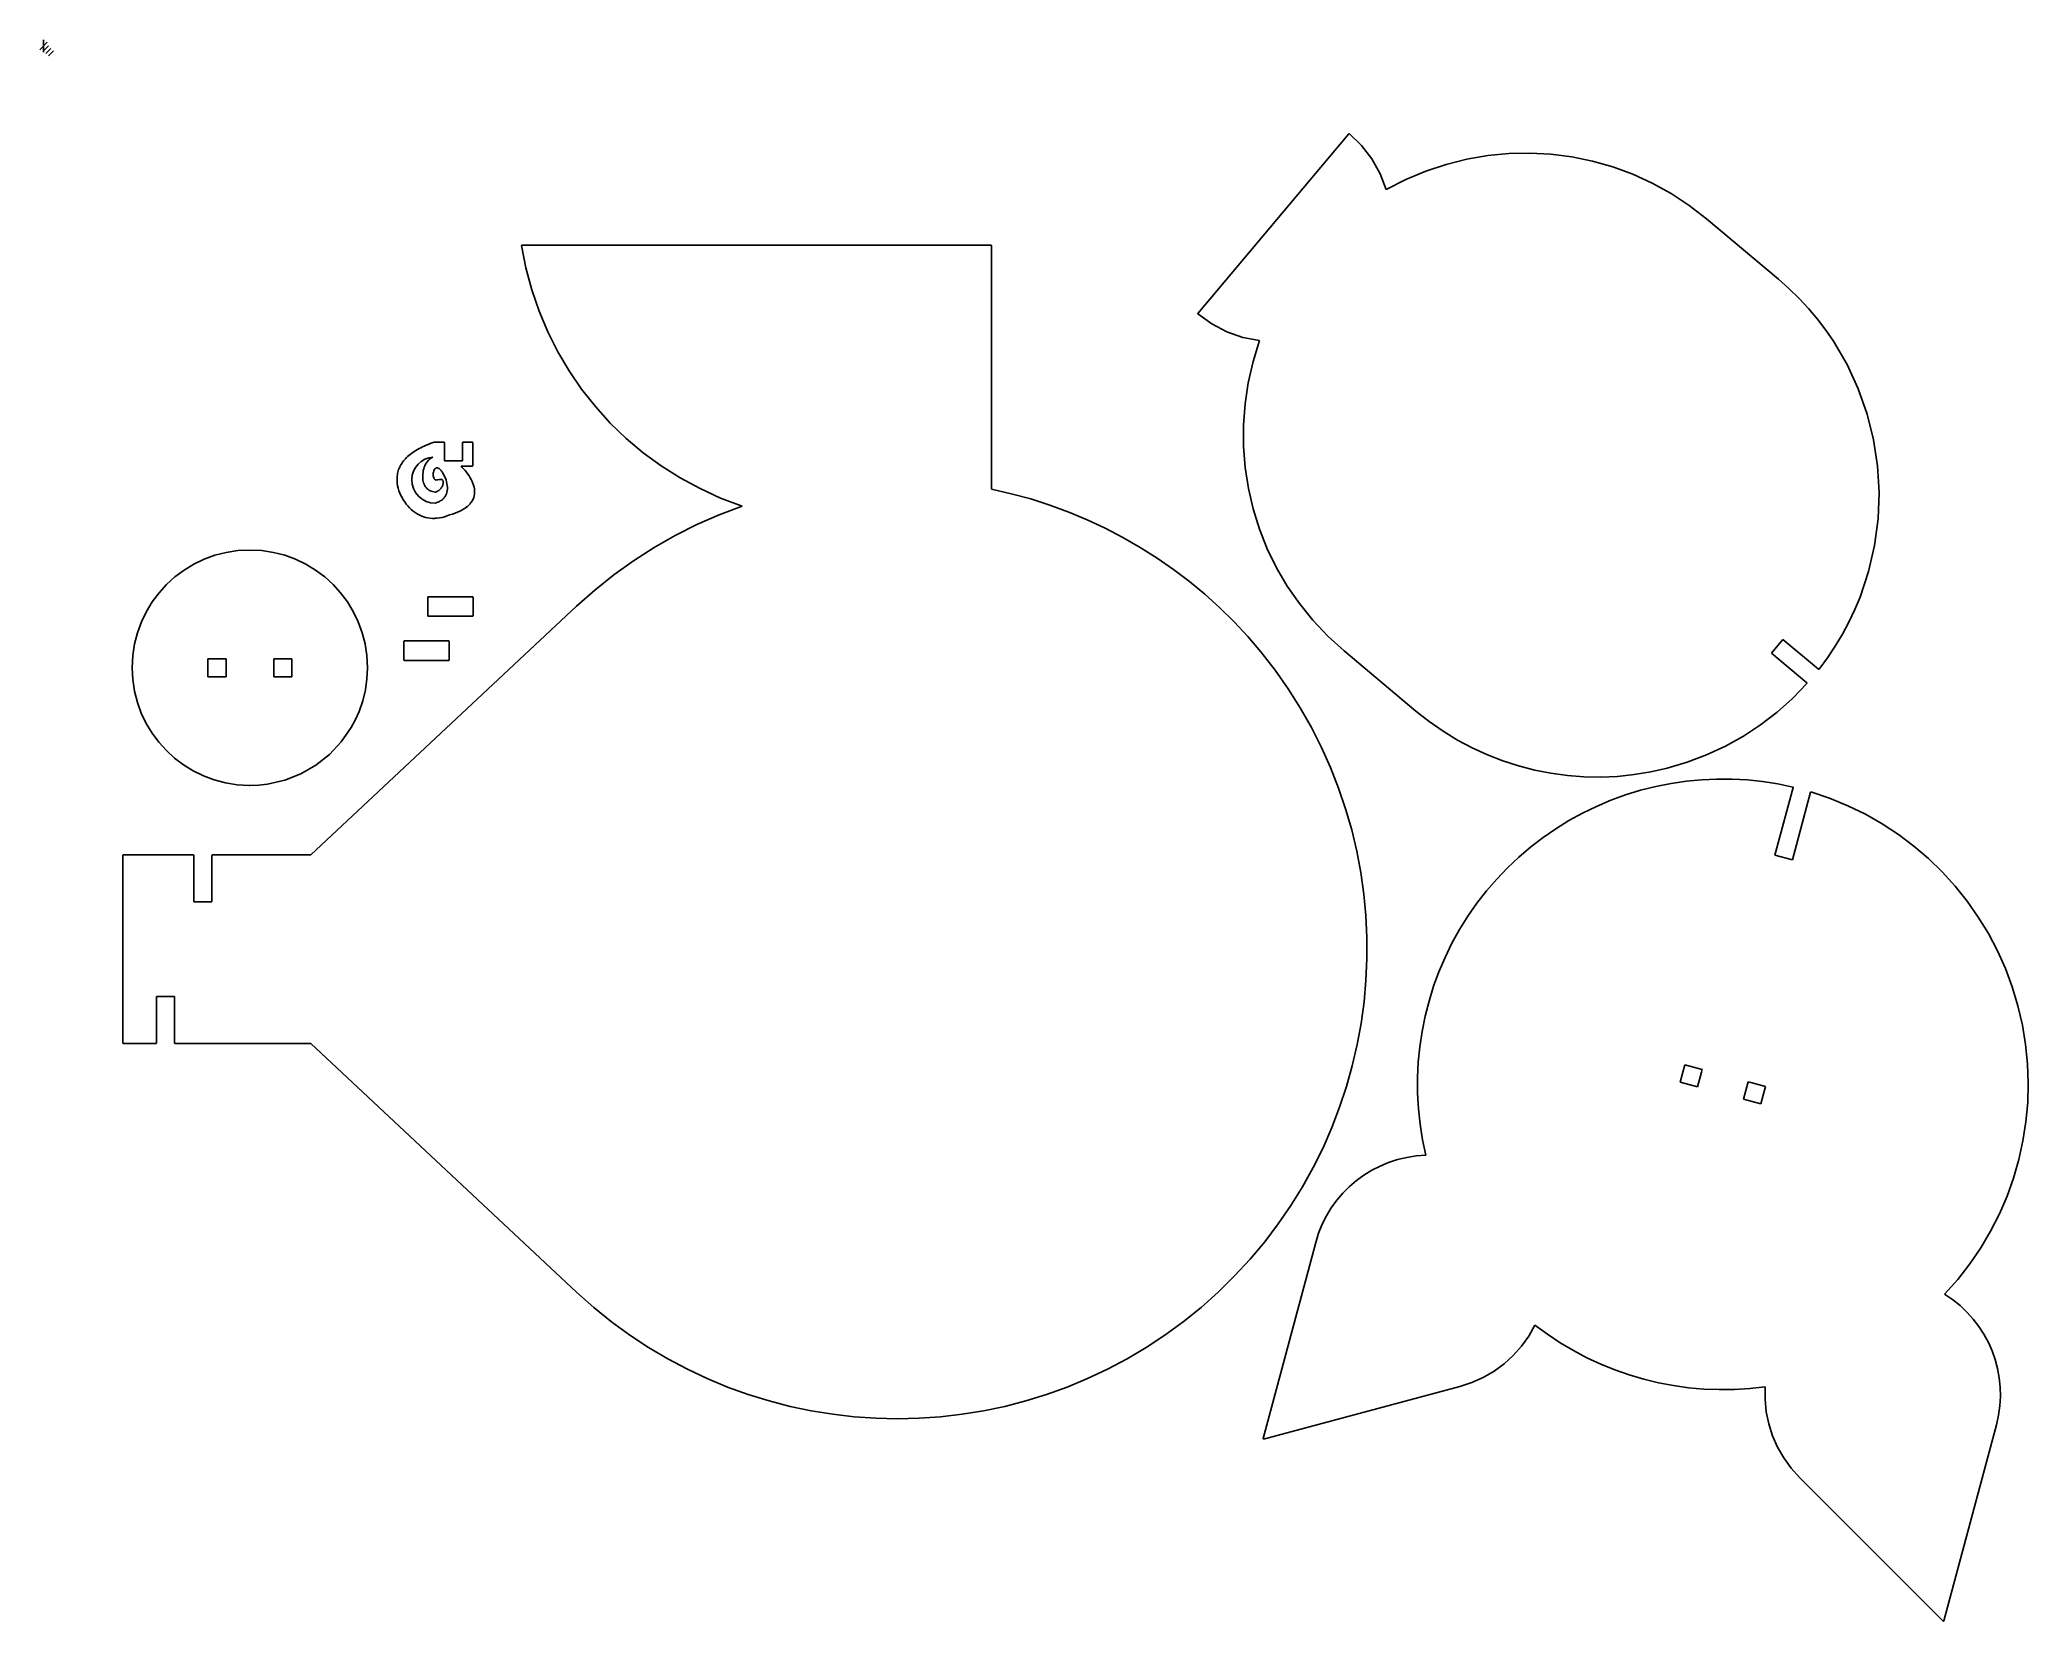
# Model space of a CAD drawing. Extents: x -1 to 451, y 175 to 535.
import ezdxf

# ---------------------------------------------------------------- set-up
doc = ezdxf.new("R2010")
doc.units = 0

msp = doc.modelspace()

# ---------------------------------------------------------------- linework, layer by layer
at = {"layer": '1'}
for p, q in [((262.43, 472.529), (296.712, 513.386)), ((296.832, 513.397), (296.711802, 513.386484)), ((299.612109, 510.697509), (296.83202, 513.3966)), ((301.962081, 507.641798), (299.612109, 510.697509)), ((303.848517, 504.280088), (301.962081, 507.641798)), ((318.842339, 506.419816), (314.207757, 504.869096)), ((323.54885, 507.604869), (318.842339, 506.419816)), ((328.306385, 508.426168), (323.54885, 507.604869)), ((333.09404, 508.885627), (328.306385, 508.426168)), ((337.890907, 508.985159), (333.09404, 508.885627)), ((342.676084, 508.726678), (337.890907, 508.985159)), ((347.428664, 508.112099), (342.676084, 508.726678)), ((352.127743, 507.143333), (347.428664, 508.112099)), ((356.752415, 505.822295), (352.127743, 507.143333)), ((305.238, 500.663), (303.848517, 504.280088)), ((309.666009, 502.950795), (305.238, 500.663)), ((314.207757, 504.869096), (309.666009, 502.950795)), ((361.281775, 504.150899), (356.752415, 505.822295)), ((365.694919, 502.131058), (361.281775, 504.150899)), ((369.970941, 499.764685), (365.694919, 502.131058)), ((374.088937, 497.053695), (369.970941, 499.764685)), ((378.028, 494), (374.088937, 497.053695)), ((378.027, 494), (394.3682, 480.2869)), ((108.689, 487.968), (109.677557, 482.859882)), ((108.709123, 488.0361), (108.689712, 487.967352)), ((108.774, 488.066), (108.709123, 488.0361)), ((108.774, 488.066), (215.441, 488.066)), ((215.526, 487.981), (215.440667, 488.066333)), ((215.526, 487.981), (215.526, 432.563)), ((109.677557, 482.859882), (111.005611, 477.875767)), ((396.785437, 478.155369), (394.369, 480.287)), ((111.005611, 477.875767), (112.661666, 473.029246)), ((399.070152, 475.929481), (396.785437, 478.155369)), ((401.222593, 473.614647), (399.070152, 475.929481)), ((112.661666, 473.029246), (114.634224, 468.333909)), ((262.429, 472.53), (262.409364, 472.467709)), ((262.409364, 472.467709), (262.439527, 472.409779)), ((262.441, 472.409), (265.581744, 470.139975)), ((265.581744, 470.139975), (268.998974, 468.356422)), ((403.242205, 471.216177), (401.222593, 473.614647)), ((405.128435, 468.73938), (403.242205, 471.216177)), ((114.634224, 468.333909), (116.911787, 463.803347)), ((268.998974, 468.356422), (272.637043, 467.082459)), ((272.637043, 467.082459), (276.4403, 466.3422)), ((276.439, 466.343), (274.954927, 461.585042)), ((406.880727, 466.189567), (405.128435, 468.73938)), ((409.981287, 460.892131), (406.880727, 466.189567)), ((116.911787, 463.803347), (119.482857, 459.451148)), ((274.954927, 461.585042), (273.854476, 456.779237)), ((119.482857, 459.451148), (122.335938, 455.290903)), ((273.854476, 456.779237), (273.132133, 451.94584)), ((412.539454, 455.366348), (409.981287, 460.892131)), ((122.335938, 455.290903), (125.459531, 451.336202)), ((414.550797, 449.654698), (412.539454, 455.366348)), ((125.459531, 451.336202), (128.842138, 447.600636)), ((128.842138, 447.600636), (132.472263, 444.097794)), ((273.132133, 451.94584), (272.782383, 447.105106)), ((416.010883, 443.799661), (414.550797, 449.654698)), ((87.8932, 442.922), (88.361406, 443.093873)), ((88.3615, 443.094), (88.363476, 443.095129)), ((88.3634, 443.095), (88.845717, 443.262358)), ((88.8734, 443.266), (88.845404, 443.261287)), ((88.8734, 443.266), (91.1038, 443.266)), ((91.1892, 443.181), (91.103867, 443.266333)), ((91.189, 443.181), (91.189, 439)), ((95.310159, 443.241008), (95.285165, 443.180667)), ((95.2852, 439), (95.2852, 443.181)), ((95.3705, 443.266), (95.310159, 443.241008)), ((95.3704, 443.266), (97.5037, 443.266)), ((97.5891, 443.181), (97.503767, 443.266333)), ((97.5893, 443.181), (97.5893, 437.848)), ((132.472263, 444.097794), (136.338406, 440.841267)), ((272.782383, 447.105106), (272.799712, 442.277289)), ((416.915283, 437.843715), (416.010883, 443.799661)), ((81.4442, 438.44), (81.627644, 438.707546)), ((81.6276, 438.707), (81.629576, 438.710387)), ((81.6296, 438.711), (81.828002, 438.973466)), ((81.828, 438.973), (81.830258, 438.976104)), ((81.8303, 438.976), (82.042531, 439.234233)), ((82.0425, 439.235), (82.045604, 439.236976)), ((82.0456, 439.237), (82.273918, 439.491)), ((82.2739, 439.491), (82.276158, 439.494104)), ((82.2762, 439.494), (82.517218, 439.742638)), ((82.5172, 439.742), (82.519176, 439.743976)), ((82.5192, 439.744), (82.776304, 439.988404)), ((82.7763, 439.989), (82.778558, 439.990976)), ((82.7785, 439.991), (83.049433, 440.231171)), ((83.0495, 440.231), (83.051476, 440.232976)), ((83.0514, 440.233), (83.336444, 440.467809)), ((83.3365, 440.468), (83.338476, 440.468847)), ((83.3385, 440.468), (83.63822, 440.698575)), ((83.6382, 440.699), (83.640458, 440.700976)), ((83.6404, 440.701), (83.955078, 440.926213)), ((83.9551, 440.926), (83.958204, 440.927129)), ((83.9582, 440.927), (84.286706, 441.147698)), ((84.2867, 441.148), (84.287829, 441.149129)), ((84.2879, 441.149), (84.630235, 441.364335)), ((84.6302, 441.364), (84.632458, 441.365129)), ((84.6325, 441.366), (84.988664, 441.577102)), ((84.9886, 441.577), (84.990858, 441.578129)), ((84.9909, 441.578), (85.362022, 441.784022)), ((85.849643, 438.868321), (85.143978, 438.240214)), ((85.362, 441.784), (85.363976, 441.784847)), ((85.364, 441.785), (85.749233, 441.98566)), ((85.7492, 441.985), (85.751176, 441.986129)), ((85.7512, 441.986), (86.150262, 442.182144)), ((86.662056, 439.362706), (85.849643, 438.868321)), ((86.1502, 442.183), (86.151329, 442.184129)), ((86.1514, 442.184), (86.564009, 442.374782)), ((86.564, 442.375), (86.5662, 442.375)), ((86.5662, 442.375), (86.99292, 442.561831)), ((87.564486, 439.705541), (86.662056, 439.362706)), ((86.8671, 438.249), (87.053649, 438.564806)), ((86.993, 442.561), (86.994976, 442.562129)), ((86.9949, 442.563), (87.436577, 442.744187)), ((87.0536, 438.565), (87.057833, 438.570362)), ((87.0579, 438.57), (87.268155, 438.864358)), ((87.2681, 438.864), (87.273462, 438.870491)), ((87.2735, 438.871), (87.508026, 439.141933)), ((87.4366, 442.744), (87.437729, 442.745129)), ((87.4377, 442.745), (87.892077, 442.921953)), ((87.508, 439.142), (87.513362, 439.148209)), ((87.5134, 439.148), (87.769375, 439.392404)), ((88.5402, 439.879), (87.564486, 439.705541)), ((87.7693, 439.392), (87.775791, 439.398491)), ((87.7758, 439.399), (88.0552, 439.612078)), ((87.8921, 442.922), (87.8932, 442.922)), ((88.0552, 439.612), (88.063667, 439.617362)), ((88.0637, 439.617), (88.364549, 439.79734)), ((88.3646, 439.798), (88.373067, 439.802233)), ((88.373, 439.802), (88.54064, 439.878764)), ((91.189, 439), (95.2852, 439)), ((136.338406, 440.841267), (140.429072, 437.844644)), ((272.799712, 442.277289), (273.178605, 437.482644)), ((80.3613, 434.978), (80.373153, 435.247804)), ((80.3613, 434.974), (80.3613, 434.978)), ((80.3701, 434.43), (80.361351, 434.973842)), ((80.42, 433.878), (80.370047, 434.4241)), ((80.3701, 434.424), (80.3701, 434.43)), ((80.3732, 435.253), (80.395495, 435.521675)), ((80.3732, 435.248), (80.3732, 435.253)), ((80.3955, 435.521), (80.396629, 435.524104)), ((80.3966, 435.524), (80.436111, 435.827106)), ((80.4361, 435.832), (80.488311, 436.130591)), ((80.4361, 435.828), (80.4361, 435.832)), ((80.4883, 436.13), (80.489429, 436.134233)), ((80.4894, 436.135), (80.556569, 436.432744)), ((80.5566, 436.432), (80.557729, 436.435104)), ((80.5577, 436.435), (80.638698, 436.728229)), ((80.6387, 436.729), (80.639829, 436.733516)), ((80.6399, 436.733), (80.735855, 437.023124)), ((80.7358, 437.023), (80.736929, 437.027233)), ((80.7369, 437.028), (80.847813, 437.314738)), ((80.8479, 437.314), (80.849876, 437.317387)), ((80.8498, 437.318), (80.974824, 437.600504)), ((80.9749, 437.6), (80.975747, 437.604233)), ((80.9757, 437.604), (81.114553, 437.883682)), ((81.1146, 437.884), (81.116576, 437.887104)), ((81.1165, 437.887), (81.271158, 438.162166)), ((81.2712, 438.162), (81.273458, 438.165104)), ((81.2734, 438.165), (81.441887, 438.435933)), ((81.4419, 438.436), (81.444158, 438.439387)), ((83.7234, 434.746), (83.809095, 433.697627)), ((83.834787, 435.731816), (83.72343, 434.74708)), ((84.119818, 436.654135), (83.834787, 435.731816)), ((84.561793, 437.49621), (84.119818, 436.654135)), ((85.143978, 438.240214), (84.561793, 437.49621)), ((86.1993, 435.343), (86.201276, 435.701422)), ((86.1993, 435.339), (86.1993, 435.343)), ((86.2185, 434.99), (86.199309, 435.338826)), ((86.2013, 435.707), (86.224724, 436.070502)), ((86.2013, 435.702), (86.2013, 435.707)), ((86.2197, 434.984), (86.218571, 434.990491)), ((86.2612, 434.647), (86.219713, 434.983973)), ((86.2247, 436.071), (86.225829, 436.076362)), ((86.2259, 436.076), (86.273031, 436.444017)), ((86.3241, 434.318), (86.261165, 434.641144)), ((86.2612, 434.641), (86.2612, 434.647)), ((86.273, 436.449), (86.343273, 436.818146)), ((86.273, 436.444), (86.273, 436.449)), ((86.3263, 434.312), (86.324042, 434.318491)), ((86.4104, 434.006), (86.326298, 434.312211)), ((86.3433, 436.818), (86.344429, 436.823362)), ((86.3444, 436.824), (86.437251, 437.187784)), ((86.4127, 433.999), (86.410442, 434.005209)), ((86.5171, 433.71), (86.412678, 433.999278)), ((86.4373, 437.188), (86.439276, 437.193362)), ((86.4392, 437.193), (86.555475, 437.55114)), ((86.5555, 437.551), (86.557758, 437.556362)), ((86.5578, 437.556), (86.6975, 437.902851)), ((86.6975, 437.903), (86.699476, 437.908362)), ((86.6994, 437.909), (86.863653, 438.242869)), ((86.8637, 438.243), (86.867087, 438.249209)), ((88.596, 435.905), (88.604749, 435.628705)), ((88.6152, 436.188), (88.596009, 435.905496)), ((88.6047, 435.629), (88.639695, 435.373871)), ((88.66, 436.467), (88.615127, 436.188447)), ((88.6397, 435.374), (88.702635, 435.146811)), ((88.7314, 436.729), (88.659998, 436.466816)), ((88.7027, 435.147), (88.741082, 435.051044)), ((88.8285, 436.962), (88.731416, 436.72832)), ((88.741, 435.051), (88.784744, 434.963511)), ((88.7848, 434.963), (88.835036, 434.886236)), ((88.8841, 437.064), (88.828502, 436.962682)), ((88.835, 434.887), (88.887211, 434.822936)), ((88.9448, 437.154), (88.884122, 437.063407)), ((88.8872, 434.823), (88.944773, 434.76966)), ((89.0111, 437.233), (88.944778, 437.153978)), ((88.9448, 434.769), (89.00576, 434.726384)), ((89.0058, 434.727), (89.069582, 434.695109)), ((89.0794, 437.298), (89.011102, 437.232807)), ((89.0695, 434.695), (89.135822, 434.671576)), ((89.152, 437.352), (89.079469, 437.29866)), ((89.1359, 434.671), (89.289429, 434.647576)), ((89.2276, 437.391), (89.151964, 437.351489)), ((89.3055, 437.418), (89.227607, 437.391471)), ((89.2894, 434.648), (89.454782, 434.656467)), ((89.3865, 437.432), (89.305502, 437.418171)), ((89.4728, 437.433), (89.38644, 437.431871)), ((89.4548, 434.656), (89.634011, 434.685916)), ((89.5626, 437.42), (89.472853, 437.4327)), ((89.6563, 437.394), (89.562602, 437.419682)), ((89.634, 434.686), (90.003146, 434.768127)), ((89.7545, 437.355), (89.656287, 437.394511)), ((89.8558, 437.299), (89.754482, 437.354598)), ((89.9602, 437.23), (89.855778, 437.299144)), ((90.0669, 437.148), (89.96022, 437.230127)), ((90.0031, 434.768), (90.007333, 434.768847)), ((90.0074, 434.769), (90.182378, 434.79694)), ((90.1747, 437.051), (90.066891, 437.148084)), ((90.2825, 436.94), (90.174691, 437.050913)), ((90.1944, 434.798), (90.182744, 434.796871)), ((90.1939, 434.798), (90.355049, 434.801387)), ((90.3912, 436.818), (90.282545, 436.939638)), ((90.3706, 434.8), (90.355473, 434.801129)), ((90.3712, 434.8), (90.444578, 434.788147)), ((90.499, 436.684), (90.391191, 436.818338)), ((90.455, 434.786), (90.444163, 434.78854)), ((90.4553, 434.786), (90.523598, 434.76568)), ((90.6046, 436.54), (90.499049, 436.684215)), ((90.5356, 434.761), (90.523295, 434.765713)), ((90.5354, 434.761), (90.598335, 434.731085)), ((90.6131, 434.722), (90.598481, 434.730834)), ((90.8125, 436.22), (90.604502, 436.539758)), ((90.613, 434.722), (90.668598, 434.680513)), ((90.679, 434.672), (90.668614, 434.6812)), ((90.6793, 434.671), (90.729253, 434.618789)), ((90.7391, 434.607), (90.729138, 434.619559)), ((90.7389, 434.607), (90.780669, 434.542936)), ((90.7866, 434.532), (90.78073, 434.542611)), ((90.7871, 434.532), (90.820967, 434.458622)), ((91.0098, 435.865), (90.812527, 436.220317)), ((90.825, 434.447), (90.820682, 434.458374)), ((90.8255, 434.447), (90.8509, 434.361769)), ((90.8509, 434.362), (90.853158, 434.352404)), ((90.8532, 434.352), (90.870133, 434.25802)), ((90.8789, 434.019), (90.867047, 433.899338)), ((90.8701, 434.258), (90.871229, 434.250662)), ((90.8713, 434.251), (90.879767, 434.146296)), ((90.8797, 434.138), (90.878853, 434.025958)), ((90.8789, 434.026), (90.8789, 434.019)), ((90.8797, 434.146), (90.8797, 434.138)), ((91.1924, 435.484), (91.009802, 435.864717)), ((91.3567, 435.083), (91.192447, 435.484037)), ((91.4995, 434.668), (91.356696, 435.083149)), ((91.618, 434.247), (91.499467, 434.668357)), ((91.7086, 433.823), (91.618007, 434.246333)), ((97.5037, 437.762), (94.913, 437.762)), ((94.913, 437.762), (95.130593, 437.557107)), ((95.1305, 437.558), (95.132476, 437.556024)), ((95.1325, 437.556), (95.49318, 437.187983)), ((95.4932, 437.188), (95.496304, 437.184613)), ((95.4963, 437.184), (95.839764, 436.801025)), ((95.8398, 436.801), (95.842058, 436.799024)), ((95.842, 436.799), (96.16712, 436.4053)), ((96.1671, 436.406), (96.169358, 436.402896)), ((96.1694, 436.402), (96.474482, 435.998705)), ((96.4745, 435.999), (96.476758, 435.995896)), ((96.4767, 435.996), (96.758075, 435.585367)), ((96.7581, 435.585), (96.760358, 435.581613)), ((96.7604, 435.582), (97.017504, 435.165158)), ((97.0175, 435.165), (97.019476, 435.161613)), ((97.0195, 435.162), (97.250075, 434.7429)), ((97.25, 434.743), (97.251976, 434.738767)), ((97.252, 434.738), (97.454635, 434.317771)), ((97.4546, 434.318), (97.456858, 434.312638)), ((97.4569, 434.313), (97.628491, 433.892771)), ((97.5038, 437.762), (97.589133, 437.847333)), ((140.429072, 437.844644), (144.732762, 435.121516)), ((144.732762, 435.121516), (149.237978, 432.685472)), ((273.178605, 437.482644), (273.913548, 432.741424)), ((417.259564, 431.829341), (416.915283, 437.843715)), ((80.4211, 433.871), (80.419971, 433.877491)), ((80.5098, 433.324), (80.421182, 433.871228)), ((80.5109, 433.319), (80.509771, 433.324362)), ((80.6387, 432.773), (80.510853, 433.3191)), ((80.6399, 432.767), (80.638771, 432.772362)), ((80.803, 432.226), (80.639876, 432.766737)), ((80.8052, 432.221), (80.802942, 432.226362)), ((81.0036, 431.687), (80.805198, 432.221246)), ((81.0056, 431.682), (81.003624, 431.686516)), ((81.2362, 431.159), (81.005625, 431.682522)), ((81.2382, 431.155), (81.236224, 431.159233)), ((81.4995, 430.642), (81.238162, 431.154233)), ((81.5018, 430.638), (81.499542, 430.642233)), ((81.7919, 430.141), (81.501776, 430.637993)), ((81.7939, 430.137), (81.791924, 430.141233)), ((82.1097, 429.658), (81.793894, 430.136931)), ((82.1128, 429.654), (82.109696, 429.658233)), ((82.4543, 429.195), (82.112811, 429.653611)), ((83.809095, 433.697627), (84.098363, 432.696932)), ((84.098363, 432.696932), (84.579535, 431.773061)), ((84.579535, 431.773061), (85.240946, 430.955158)), ((85.240946, 430.955158), (86.05215, 430.285548)), ((86.05215, 430.285548), (86.971131, 429.7951)), ((86.5202, 433.703), (86.517096, 433.710338)), ((86.6461, 433.433), (86.520229, 433.702804)), ((86.6495, 433.426), (86.646113, 433.432491)), ((86.7946, 433.178), (86.6495, 433.426)), ((86.7988, 433.17), (86.794567, 433.177338)), ((86.965, 432.942), (86.798771, 433.170318)), ((86.9704, 432.936), (86.965038, 432.942491)), ((87.1561, 432.729), (86.970398, 432.935869)), ((86.971131, 429.7951), (87.968863, 429.495774)), ((87.1634, 432.721), (87.156062, 432.728338)), ((87.3694, 432.538), (87.163378, 432.721444)), ((87.3759, 432.533), (87.369409, 432.538362)), ((87.6009, 432.371), (87.3759, 432.533)), ((87.6093, 432.366), (87.600833, 432.371362)), ((87.8537, 432.229), (87.609296, 432.366442)), ((87.8611, 432.225), (87.853762, 432.228387)), ((88.1258, 432.11), (87.861076, 432.225147)), ((87.968863, 429.495774), (89.01632, 429.39953)), ((88.1331, 432.107), (88.125762, 432.110104)), ((88.4179, 432.015), (88.133138, 432.106722)), ((88.4255, 432.013), (88.4179, 432.015)), ((88.7283, 431.945), (88.425476, 432.013298)), ((88.736, 431.944), (88.72838, 431.945129)), ((89.0591, 431.899), (88.735956, 431.943591)), ((89.0472, 429.409), (89.230644, 429.463469)), ((89.059, 431.899), (89.101675, 431.903995)), ((89.299, 431.98), (89.101727, 431.903236)), ((89.2307, 429.464), (89.445189, 429.536531)), ((89.3044, 431.983), (89.299038, 431.979896)), ((89.4889, 432.069), (89.304327, 431.98264)), ((89.4452, 429.536), (89.650093, 429.615022)), ((89.4943, 432.072), (89.488938, 432.069742)), ((89.667, 432.168), (89.49428, 432.072045)), ((89.6501, 429.615), (89.846244, 429.700231)), ((89.6712, 432.171), (89.666967, 432.167896)), ((89.8313, 432.274), (89.67128, 432.170425)), ((89.8366, 432.277), (89.831238, 432.273896)), ((89.9848, 432.39), (89.836633, 432.277958)), ((89.8462, 429.701), (90.030773, 429.790747)), ((89.9902, 432.394), (89.984838, 432.389767)), ((90.1256, 432.512), (89.990133, 432.393467)), ((90.0308, 429.79), (90.207753, 429.887084)), ((90.1299, 432.517), (90.125667, 432.512767)), ((90.2537, 432.642), (90.129805, 432.516129)), ((90.2077, 429.887), (90.374211, 429.989164)), ((90.258, 432.647), (90.253767, 432.642767)), ((90.37, 432.777), (90.257958, 432.646896)), ((90.3731, 432.781), (90.369996, 432.776767)), ((90.4725, 432.914), (90.373158, 432.780509)), ((90.3743, 429.99), (90.532062, 430.098938)), ((90.4767, 432.92), (90.472467, 432.914638)), ((90.5642, 433.057), (90.476711, 432.919558)), ((90.532, 430.098), (90.67932, 430.212018)), ((90.5662, 433.061), (90.564224, 433.056767)), ((90.6421, 433.199), (90.566182, 433.061276)), ((90.6441, 433.205), (90.642124, 433.199638)), ((90.7093, 433.343), (90.644107, 433.204429)), ((90.6793, 430.212), (90.817871, 430.332509)), ((90.7124, 433.349), (90.709296, 433.343638)), ((90.7657, 433.485), (90.71236, 433.348405)), ((90.7668, 433.49), (90.765671, 433.484638)), ((90.8094, 433.626), (90.766784, 433.490533)), ((90.8114, 433.631), (90.809424, 433.625638)), ((90.8436, 433.761), (90.811427, 433.630896)), ((90.8179, 430.333), (90.946029, 430.458871)), ((90.8447, 433.768), (90.843571, 433.761791)), ((90.8659, 433.893), (90.844733, 433.767129)), ((90.867, 433.899), (90.865871, 433.893638)), ((90.946, 430.459), (91.066509, 430.590233)), ((91.0665, 430.59), (91.176284, 430.727724)), ((91.1763, 430.728), (91.277618, 430.870804)), ((91.2777, 430.871), (91.370551, 431.020295)), ((91.3705, 431.02), (91.453756, 431.174658)), ((91.4538, 431.175), (91.52746, 431.33502)), ((91.5274, 431.335), (91.592311, 431.498407)), ((91.5923, 431.498), (91.696722, 431.845698)), ((91.6968, 431.846), (91.766227, 432.21176)), ((91.7704, 433.404), (91.708593, 433.8231)), ((91.7662, 432.211), (91.801478, 432.595104)), ((91.8026, 432.993), (91.770427, 433.403633)), ((91.8015, 432.596), (91.802629, 432.993933)), ((97.2531, 429.598), (96.999382, 429.274856)), ((97.2574, 429.605), (97.253167, 429.598509)), ((97.4738, 429.94), (97.257336, 429.605002)), ((97.4783, 429.946), (97.473784, 429.939791)), ((97.6573, 430.293), (97.478371, 429.946149)), ((97.6285, 433.893), (97.630758, 433.888767)), ((97.6307, 433.888), (97.772658, 433.470876)), ((97.6607, 430.301), (97.657313, 430.292533)), ((97.8015, 430.658), (97.660671, 430.300707)), ((97.7727, 433.471), (97.773547, 433.464509)), ((97.7736, 433.465), (97.882538, 433.050134)), ((97.8046, 430.666), (97.801496, 430.65838)), ((97.9082, 431.034), (97.804625, 430.665983)), ((97.8825, 433.05), (97.884758, 433.044638)), ((97.8847, 433.045), (97.960335, 432.636343)), ((97.9101, 431.042), (97.908124, 431.033533)), ((97.9773, 431.42), (97.910131, 431.042387)), ((97.9604, 432.636), (97.961529, 432.628662)), ((97.9615, 432.629), (98.001858, 432.226834)), ((97.9784, 431.429), (97.977271, 431.420533)), ((98.0084, 431.816), (97.978484, 431.428791)), ((98.0019, 432.226), (98.0019, 432.219)), ((98.0019, 432.219), (98.008391, 431.823043)), ((98.0084, 431.823), (98.0084, 431.816)), ((149.237978, 432.685472), (153.933223, 430.550104)), ((153.933223, 430.550104), (158.807, 428.729)), ((220.006683, 431.543465), (215.526, 432.562)), ((224.424997, 430.337349), (220.006683, 431.543465)), ((228.775605, 428.946878), (224.424997, 430.337349)), ((273.913548, 432.741424), (274.999027, 428.073885)), ((417.039296, 425.799018), (417.259564, 431.829341)), ((82.4562, 429.192), (82.454224, 429.195387)), ((82.8189, 428.755), (82.456245, 429.191315)), ((82.8234, 428.751), (82.818884, 428.755233)), ((83.2072, 428.342), (82.823378, 428.751504)), ((83.2106, 428.339), (83.207213, 428.342104)), ((83.6125, 427.956), (83.210616, 428.338975)), ((83.6159, 427.952), (83.612513, 427.955387)), ((84.035, 427.599), (83.6159, 427.95206)), ((84.0392, 427.596), (84.034967, 427.599104)), ((84.4744, 427.274), (84.039214, 427.596015)), ((84.4798, 427.271), (84.4744, 427.274)), ((84.9288, 426.982), (84.479785, 427.270995)), ((84.933, 426.978), (84.928767, 426.981104)), ((85.395, 426.723), (84.933003, 426.978129)), ((85.4004, 426.72), (85.395038, 426.723104)), ((85.8739, 426.501), (85.4004, 426.72)), ((85.8804, 426.498), (85.873909, 426.500258)), ((86.3656, 426.314), (85.88046, 426.498573)), ((86.3709, 426.312), (86.365538, 426.313976)), ((86.8648, 426.163), (86.370912, 426.311449)), ((86.8713, 426.162), (86.864809, 426.163129)), ((87.3759, 426.051), (86.871287, 426.16276)), ((87.3813, 426.049), (87.3759, 426.051)), ((87.8932, 425.975), (87.381249, 426.049789)), ((87.8995, 425.973), (87.893291, 425.974129)), ((88.4213, 425.936), (87.899472, 425.973253)), ((88.4275, 425.936), (88.4213, 425.936)), ((88.9555, 425.935), (88.427463, 425.936129)), ((88.9609, 425.935), (88.9555, 425.935)), ((89.0461, 425.94), (88.960869, 425.934638)), ((89.0165, 429.401), (89.047262, 429.409467)), ((89.4974, 425.97), (89.046127, 425.940085)), ((89.5039, 425.972), (89.497409, 425.970871)), ((90.0477, 426.044), (89.503858, 425.971469)), ((90.052, 426.045), (90.047767, 426.043871)), ((90.6034, 426.154), (90.051938, 426.045345)), ((90.6088, 426.155), (90.603438, 426.153871)), ((91.1667, 426.301), (90.608747, 426.154809)), ((91.1721, 426.302), (91.166738, 426.300871)), ((91.7363, 426.485), (91.172138, 426.302685)), ((91.7396, 426.486), (91.736213, 426.484871)), ((92.3103, 426.702), (91.739647, 426.485536)), ((92.9439, 426.899), (92.310312, 426.701727)), ((92.9459, 426.899), (92.9439, 426.899)), ((93.5453, 427.109), (92.94586, 426.899873)), ((93.5498, 427.111), (93.545284, 427.109024)), ((94.1097, 427.334), (93.549772, 427.111045)), ((94.1129, 427.335), (94.109796, 427.333871)), ((94.6355, 427.57), (94.112825, 427.334345)), ((94.6386, 427.573), (94.635496, 427.570742)), ((95.1229, 427.82), (94.638607, 427.572491)), ((95.1272, 427.822), (95.122967, 427.820024)), ((95.5731, 428.083), (95.127189, 427.821662)), ((95.5784, 428.087), (95.573038, 428.083613)), ((95.986, 428.361), (95.578471, 428.086962)), ((95.9902, 428.364), (95.985967, 428.360896)), ((96.3605, 428.65), (95.990225, 428.364109)), ((96.3655, 428.654), (96.36042, 428.649767)), ((96.6963, 428.953), (96.365536, 428.654127)), ((96.7005, 428.957), (96.696267, 428.952767)), ((96.9941, 429.268), (96.700589, 428.956709)), ((96.9994, 429.275), (96.994038, 429.268509)), ((153.617705, 426.757859), (148.548043, 424.524423)), ((158.807, 428.729), (153.617705, 426.757859)), ((233.05317, 427.375276), (228.775605, 428.946878)), ((237.252356, 425.625769), (233.05317, 427.375276)), ((241.367824, 423.701583), (237.252356, 425.625769)), ((274.999027, 428.073885), (276.429527, 423.50028)), ((416.250047, 419.795225), (417.039296, 425.799018)), ((143.60758, 422.034485), (138.80588, 419.293837)), ((148.548043, 424.524423), (143.60758, 422.034485)), ((245.39424, 421.605944), (241.367824, 423.701583)), ((249.326265, 419.342077), (245.39424, 421.605944)), ((276.429527, 423.50028), (278.199533, 419.040865)), ((36.494515, 416.630695), (34.156008, 415.504178)), ((38.952374, 417.530283), (36.494515, 416.630695)), ((41.516139, 418.189494), (38.952374, 417.530283)), ((44.172364, 418.594882), (41.516139, 418.189494)), ((46.9076, 418.733), (44.172364, 418.594882)), ((49.642837, 418.594882), (46.9076, 418.733)), ((52.299061, 418.189494), (49.642837, 418.594882)), ((54.862827, 417.530283), (52.299061, 418.189494)), ((57.320686, 416.630695), (54.862827, 417.530283)), ((59.659192, 415.504178), (57.320686, 416.630695)), ((134.152507, 416.308272), (129.657026, 413.083583)), ((138.80588, 419.293837), (134.152507, 416.308272)), ((253.158563, 416.913207), (249.326265, 419.342077)), ((256.885797, 414.322561), (253.158563, 416.913207)), ((278.199533, 419.040865), (280.303531, 414.715894)), ((414.887387, 413.860442), (416.250047, 419.795225)), ((29.890844, 412.624144), (27.99108, 410.89752)), ((31.950303, 414.164178), (29.890844, 412.624144)), ((34.156008, 415.504178), (31.950303, 414.164178)), ((61.864898, 414.164178), (59.659192, 415.504178)), ((63.924356, 412.624143), (61.864898, 414.164178)), ((65.824121, 410.89752), (63.924356, 412.624143)), ((129.657026, 413.083583), (125.329003, 409.625561)), ((260.502631, 411.573363), (256.885797, 414.322561)), ((264.003727, 408.66884), (260.502631, 411.573363)), ((280.303531, 414.715894), (282.736008, 410.545621)), ((412.946883, 408.037149), (414.887387, 413.860442)), ((24.724422, 406.938297), (23.384422, 404.732592)), ((26.264456, 408.997756), (24.724422, 406.938297)), ((27.99108, 410.89752), (26.264456, 408.997756)), ((67.550744, 408.997756), (65.824121, 410.89752)), ((69.090779, 406.938297), (67.550744, 408.997756)), ((70.430778, 404.732591), (69.090779, 406.938297)), ((87.380559, 408.071008), (87.355564, 408.010667)), ((87.3556, 403.744), (87.3556, 408.011)), ((87.4409, 408.096), (87.380559, 408.071008)), ((87.4408, 408.096), (97.5743, 408.096)), ((97.6595, 408.011), (97.574167, 408.096333)), ((97.6595, 408.011), (97.6595, 403.744)), ((125.329003, 409.625561), (121.178, 405.94)), ((267.383749, 405.612216), (264.003727, 408.66884)), ((282.736008, 410.545621), (285.491447, 406.5503)), ((411.758555, 405.180585), (412.946883, 408.037149)), ((22.257905, 402.394086), (21.358317, 399.936226)), ((23.384422, 404.732592), (22.257905, 402.394086)), ((71.557295, 402.394085), (70.430778, 404.732591)), ((72.456883, 399.936226), (71.557295, 402.394085)), ((87.3556, 403.744), (87.380594, 403.683658)), ((87.380594, 403.683658), (87.440936, 403.658665)), ((89.0408, 403.659), (87.4408, 403.659)), ((97.5743, 403.659), (89.0408, 403.659)), ((90.3401, 377.09), (121.179, 405.939)), ((97.5742, 403.659), (97.63454, 403.683995)), ((97.63454, 403.683995), (97.659533, 403.744336)), ((270.637359, 402.406718), (267.383749, 405.612216)), ((273.759222, 399.055571), (270.637359, 402.406718)), ((285.491447, 406.5503), (288.564335, 402.750187)), ((288.564335, 402.750187), (291.949158, 399.165536)), ((408.942978, 399.604175), (410.424105, 402.367824)), ((410.424105, 402.367824), (411.758555, 405.180585)), ((21.358317, 399.936226), (20.699106, 397.372461)), ((73.116094, 397.372461), (72.456883, 399.936226)), ((81.96296, 398.034005), (81.937967, 397.973665)), ((81.9381, 393.707), (81.9381, 397.974)), ((82.0233, 398.059), (81.96296, 398.034005)), ((82.0233, 398.059), (92.1565, 398.059)), ((92.216908, 398.034341), (92.156567, 398.059335)), ((92.2419, 397.974), (92.216908, 398.034341)), ((92.242, 397.974), (92.242, 393.707)), ((276.744, 395.562), (273.759222, 399.055571)), ((291.949158, 399.165536), (295.6404, 395.8166)), ((395.414, 398.427), (392.78143, 395.2901)), ((403.492, 391.649), (395.41396, 398.42656)), ((407.314621, 396.894948), (408.942978, 399.604175)), ((20.293718, 394.716237), (20.1556, 391.981)), ((20.699106, 397.372461), (20.293718, 394.716237)), ((41.4889, 394.029), (37.393, 394.029)), ((37.393, 394.029), (37.393, 389.933)), ((41.4889, 389.933), (41.4889, 394.029)), ((52.964, 394.029), (52.3262, 394.029)), ((52.3262, 394.029), (52.3262, 389.933)), ((56.4221, 394.029), (52.964, 394.029)), ((56.4221, 389.933), (56.4221, 394.029)), ((73.521482, 394.716237), (73.116094, 397.372461)), ((73.6596, 391.981), (73.521482, 394.716237)), ((81.938, 393.707), (82.023333, 393.621667)), ((92.1565, 393.622), (82.0233, 393.622)), ((92.1566, 393.622), (92.241933, 393.707333)), ((279.962904, 391.425905), (276.744, 395.562)), ((311.983, 382.104), (295.6418, 395.8172)), ((392.781, 395.29), (400.85904, 388.51131)), ((403.614, 391.661), (405.538479, 394.245453)), ((405.538479, 394.245453), (407.314621, 396.894948)), ((20.1556, 391.981), (20.292513, 389.257754)), ((20.292513, 389.257754), (20.694476, 386.612487)), ((37.393, 389.933), (40.8511, 389.933)), ((40.8511, 389.933), (41.4889, 389.933)), ((52.3262, 389.933), (56.4221, 389.933)), ((73.177076, 386.923471), (73.538403, 389.438099)), ((73.538403, 389.438099), (73.65957, 391.98139)), ((282.94903, 387.180145), (279.962904, 391.425905)), ((403.492, 391.649), (403.555701, 391.6295)), ((403.493, 391.649), (403.493, 391.649)), ((403.555701, 391.6295), (403.614005, 391.661728)), ((20.694476, 386.612487), (21.348246, 384.058527)), ((71.747, 382.048), (72.578854, 384.454455)), ((72.578854, 384.454455), (73.177076, 386.923471)), ((285.702932, 382.833029), (282.94903, 387.180145)), ((394.065461, 381.849898), (397.580317, 384.987358)), ((397.580317, 384.987358), (400.868, 388.3889)), ((400.889576, 388.452045), (400.859251, 388.51138)), ((400.868, 388.389), (400.889576, 388.452045)), ((21.348246, 384.058527), (22.240583, 381.6092)), ((22.240583, 381.6092), (23.358246, 379.27783)), ((69.962116, 378.408558), (70.918816, 380.184783)), ((70.918816, 380.184783), (71.747, 382.0476)), ((288.225164, 378.392864), (285.702932, 382.833029)), ((311.983, 382.104), (315.01454, 379.711824)), ((315.01454, 379.711824), (318.163735, 377.520067)), ((390.33974, 378.986415), (394.065461, 381.849898)), ((23.358246, 379.27783), (24.687993, 377.077746)), ((24.687993, 377.077746), (26.216582, 375.022272)), ((60.7401, 349.4), (90.3401, 377.09)), ((67.690553, 375.134419), (69.962116, 378.408558)), ((290.51628, 373.867961), (288.225164, 378.392864)), ((318.163735, 377.520067), (321.420786, 375.530953)), ((321.420786, 375.530953), (324.775895, 373.746709)), ((382.320945, 374.120962), (386.419465, 376.406804)), ((386.419465, 376.406804), (390.33974, 378.986415)), ((26.216582, 375.022272), (27.930773, 373.124735)), ((27.930773, 373.124735), (29.817324, 371.398461)), ((29.817324, 371.398461), (31.862994, 369.856776)), ((61.906438, 369.82917), (64.987073, 372.262263)), ((64.987073, 372.262263), (67.690553, 375.134419)), ((292.576833, 369.266629), (290.51628, 373.867961)), ((324.775895, 373.746709), (328.219262, 372.169561)), ((328.219262, 372.169561), (331.741089, 370.801733)), ((331.741089, 370.801733), (335.331576, 369.645453)), ((373.654403, 370.470164), (378.060488, 372.138783)), ((378.060488, 372.138783), (382.320945, 374.120962)), ((31.862994, 369.856776), (34.054542, 368.513006)), ((34.054542, 368.513006), (36.378726, 367.380477)), ((36.378726, 367.380477), (38.822305, 366.472517)), ((38.822305, 366.472517), (41.372038, 365.802449)), ((50.94923, 365.535053), (54.832754, 366.428485)), ((54.832754, 366.428485), (58.503411, 367.872217)), ((58.503411, 367.872217), (61.906438, 369.82917)), ((294.407379, 364.597175), (292.576833, 369.266629)), ((335.331576, 369.645453), (338.980926, 368.702946)), ((338.980926, 368.702946), (342.679339, 367.976437)), ((342.679339, 367.976437), (346.417017, 367.468153)), ((346.417017, 367.468153), (350.18416, 367.180319)), ((350.18416, 367.180319), (353.970969, 367.11516)), ((353.970969, 367.11516), (357.767647, 367.274903)), ((357.767647, 367.274903), (361.564394, 367.661774)), ((361.564394, 367.661774), (365.351411, 368.277997)), ((365.351411, 368.277997), (369.1189, 369.1258)), ((369.119, 369.125), (373.654403, 370.470164)), ((373.457333, 366.174928), (370.0064, 365.671302)), ((376.922636, 366.504143), (373.457333, 366.174928)), ((380.395751, 366.659147), (376.922636, 366.504143)), ((383.87012, 366.64014), (380.395751, 366.659147)), ((387.339187, 366.447321), (383.87012, 366.64014)), ((390.796394, 366.080892), (387.339187, 366.447321)), ((41.372038, 365.802449), (44.014683, 365.383602)), ((44.014683, 365.383602), (46.737, 365.2293)), ((46.7371, 365.229), (46.907379, 365.229)), ((46.9076, 365.229), (48.944755, 365.306287)), ((48.944755, 365.306287), (50.94923, 365.535053)), ((296.008471, 359.86791), (294.407379, 364.597175)), ((356.295671, 361.836178), (353.039854, 360.45588)), ((359.626009, 363.05164), (356.295671, 361.836178)), ((363.025054, 364.098465), (359.626009, 363.05164)), ((366.48699, 364.972852), (363.025054, 364.098465)), ((370.006, 365.671), (366.48699, 364.972852)), ((394.235184, 365.541051), (390.796394, 366.080892)), ((397.711, 364.723), (393.60015, 349.3831)), ((397.649, 364.828), (394.235184, 365.541051)), ((397.557, 348.322), (401.66813, 363.663)), ((397.702813, 364.788883), (397.649121, 364.828153)), ((397.712, 364.723), (397.702813, 364.788883)), ((401.708859, 363.715848), (401.667953, 363.663383)), ((401.775, 363.723), (401.708859, 363.715848)), ((406.034295, 362.287176), (401.774, 363.722)), ((410.162293, 360.593548), (406.034295, 362.287176)), ((297.380663, 355.087141), (296.008471, 359.86791)), ((346.775052, 357.215976), (343.777698, 355.363972)), ((349.864376, 358.914546), (346.775052, 357.215976)), ((353.039854, 360.45588), (349.864376, 358.914546)), ((414.14866, 358.650758), (410.162293, 360.593548)), ((417.984064, 356.468446), (414.14866, 358.650758)), ((298.52451, 350.263179), (297.380663, 355.087141)), ((340.87813, 353.362334), (338.082163, 351.214863)), ((343.777698, 355.363972), (340.87813, 353.362334)), ((421.659171, 354.056253), (417.984064, 356.468446)), ((425.164649, 351.42382), (421.659171, 354.056253)), ((18.047258, 349.375006), (18.022265, 349.314665)), ((18.0224, 306.648), (18.0224, 349.314)), ((18.1076, 349.4), (18.047258, 349.375006)), ((18.1076, 349.4), (34.1077, 349.4)), ((34.167908, 349.374341), (34.107567, 349.399336)), ((34.1929, 349.314), (34.167908, 349.374341)), ((34.1929, 349.314), (34.1929, 338.733)), ((38.31396, 349.375005), (38.288967, 349.314665)), ((38.2891, 338.733), (38.2891, 349.314)), ((38.3743, 349.4), (38.31396, 349.375005)), ((38.3743, 349.4), (60.7401, 349.4)), ((299.440564, 345.404331), (298.52451, 350.263179)), ((335.395614, 348.925359), (332.824299, 346.497624)), ((338.082163, 351.214863), (335.395614, 348.925359)), ((393.601, 349.383), (397.55719, 348.32269)), ((428.491165, 348.580787), (425.164649, 351.42382)), ((431.629385, 345.536796), (428.491165, 348.580787)), ((300.129381, 340.518907), (299.440564, 345.404331)), ((330.374033, 343.935457), (328.050632, 341.24266)), ((332.824299, 346.497624), (330.374033, 343.935457)), ((434.569978, 342.301486), (431.629385, 345.536796)), ((300.591515, 335.615215), (300.129381, 340.518907)), ((328.050632, 341.24266), (325.859911, 338.423033)), ((437.30361, 338.884499), (434.569978, 342.301486)), ((34.1929, 338.733), (38.2891, 338.733)), ((300.827519, 330.701565), (300.591515, 335.615215)), ((323.807688, 335.480377), (321.910053, 332.435739)), ((325.859911, 338.423033), (323.807688, 335.480377)), ((439.820948, 335.295475), (437.30361, 338.884499)), ((442.112658, 331.544056), (439.820948, 335.295475)), ((300.837948, 325.786265), (300.827519, 330.701565)), ((321.910053, 332.435739), (320.180021, 329.312193)), ((444.16941, 327.639881), (442.112658, 331.544056)), ((300.623356, 320.877625), (300.837948, 325.786265)), ((318.618798, 326.116581), (317.227591, 322.855746)), ((320.180021, 329.312193), (318.618798, 326.116581)), ((445.981868, 323.592592), (444.16941, 327.639881)), ((317.227591, 322.855746), (316.007604, 319.53653)), ((447.540701, 319.411829), (445.981868, 323.592592)), ((29.7555, 317.229), (25.6596, 317.229)), ((25.6596, 317.229), (25.6596, 306.648)), ((29.7555, 306.648), (29.7555, 317.229)), ((300.184296, 315.983953), (300.623356, 320.877625)), ((316.007604, 319.53653), (314.960042, 316.165776)), ((448.836576, 315.107233), (447.540701, 319.411829)), ((299.521323, 311.113558), (300.184296, 315.983953)), ((314.08611, 312.750325), (313.387015, 309.297019)), ((314.960042, 316.165776), (314.08611, 312.750325)), ((449.851896, 310.727968), (448.836576, 315.107233)), ((298.634991, 306.274749), (299.521323, 311.113558)), ((313.387015, 309.297019), (312.863962, 305.812702)), ((450.57749, 306.32544), (449.851896, 310.727968)), ((18.0223, 306.648), (18.047295, 306.58766)), ((18.047295, 306.58766), (18.107636, 306.562667)), ((25.5744, 306.563), (18.1076, 306.563)), ((25.5743, 306.563), (25.659633, 306.648333)), ((29.7556, 306.648), (29.840933, 306.562667)), ((60.7401, 306.563), (29.841, 306.563)), ((121.179, 250.024), (60.7401, 306.563)), ((297.525854, 301.475836), (298.634991, 306.274749)), ((312.863962, 305.812702), (312.518155, 302.304216)), ((451.016666, 301.912654), (450.57749, 306.32544)), ((296.194466, 296.725126), (297.525854, 301.475836)), ((312.518155, 302.304216), (312.350801, 298.778402)), ((312.350801, 298.778402), (312.363104, 295.242102)), ((373.094, 301.694), (372.03256, 297.73894)), ((377.049, 300.634), (373.09394, 301.69431)), ((375.989, 296.678), (376.88195, 300.00822)), ((376.882, 300.008), (377.049358, 300.633968)), ((451.172728, 297.502615), (451.016666, 301.912654)), ((294.641381, 292.030929), (296.194466, 296.725126)), ((312.363104, 295.242102), (312.55627, 291.70216)), ((372.033, 297.739), (375.98919, 296.67756)), ((387.518, 297.83), (386.45685, 293.87381)), ((386.457, 293.874), (390.41319, 292.81369)), ((388.145, 297.662), (387.518749, 297.829358)), ((391.474, 296.769), (388.14491, 297.66195)), ((390.413, 292.813), (391.47331, 296.76919)), ((451.048983, 293.108326), (451.172728, 297.502615)), ((292.867153, 287.401553), (294.641381, 292.030929)), ((312.55627, 291.70216), (312.931505, 288.165418)), ((450.648737, 288.742792), (451.048983, 293.108326)), ((290.872337, 282.845308), (292.867153, 287.401553)), ((312.931505, 288.165418), (313.490013, 284.638717)), ((449.975295, 284.419018), (450.648737, 288.742792)), ((288.657485, 278.370503), (290.872337, 282.845308)), ((309.896776, 280.641324), (307.805592, 280.143028)), ((312.042254, 280.9721), (309.896776, 280.641324)), ((314.234, 281.129), (312.042254, 280.9721)), ((313.490013, 284.638717), (314.233, 281.1289)), ((449.031964, 280.150009), (449.975295, 284.419018)), ((286.223154, 273.985447), (288.657485, 278.370503)), ((300.144362, 276.601801), (298.445068, 275.361271)), ((301.938089, 277.706599), (300.144362, 276.601801)), ((303.818222, 278.669308), (301.938089, 277.706599)), ((305.776732, 279.48357), (303.818222, 278.669308)), ((307.805592, 280.143028), (305.776732, 279.48357)), ((446.348856, 271.828302), (447.822049, 275.948769)), ((447.822049, 275.948769), (449.031964, 280.150009)), ((283.569895, 269.698447), (286.223154, 273.985447)), ((295.361888, 272.498447), (293.994058, 270.888867)), ((296.848234, 273.991367), (295.361888, 272.498447)), ((298.445068, 275.361271), (296.848234, 273.991367)), ((444.615692, 267.801613), (446.348856, 271.828302)), ((280.698264, 265.517814), (283.569895, 269.698447)), ((291.646053, 267.345162), (290.681934, 265.423751)), ((292.75277, 269.168986), (291.646053, 267.345162)), ((293.994058, 270.888867), (292.75277, 269.168986)), ((442.625861, 263.881707), (444.615692, 267.801613)), ((277.608815, 261.451856), (280.698264, 265.517814)), ((289.868441, 263.411111), (289.2136, 261.3136)), ((290.681934, 265.423751), (289.868441, 263.411111)), ((440.382671, 260.081588), (442.625861, 263.881707)), ((274.302101, 257.508883), (277.608815, 261.451856)), ((277.258, 216.7), (289.2132, 261.3134)), ((437.889427, 256.414261), (440.382671, 260.081588)), ((267.039096, 250.025123), (270.778677, 253.697202)), ((270.778677, 253.697202), (274.302101, 257.508883)), ((435.149434, 252.89273), (437.889427, 256.414261)), ((121.179, 250.023), (125.091808, 246.536088)), ((263.12639, 246.538097), (267.039096, 250.025123)), ((433.985441, 248.298223), (432.1658, 249.53)), ((432.166, 249.53), (435.149434, 252.89273)), ((125.091808, 246.536088), (129.129523, 243.274143)), ((259.08877, 243.276035), (263.12639, 246.538097)), ((435.678074, 246.939), (433.985441, 248.298223)), ((437.239923, 245.46185), (435.678074, 246.939)), ((438.667218, 243.876294), (437.239923, 245.46185)), ((129.129523, 243.274143), (133.283818, 240.237166)), ((133.283818, 240.237166), (137.546366, 237.425156)), ((250.672097, 237.426802), (254.934563, 240.238936)), ((254.934563, 240.238936), (259.08877, 243.276035)), ((335.9765, 237.719144), (337.628045, 240.034705)), ((337.628045, 240.034705), (339.0352, 242.5345)), ((339.035, 242.535), (341.862052, 240.440943)), ((341.862052, 240.440943), (344.778012, 238.501269)), ((439.956183, 242.191849), (438.667218, 243.876294)), ((441.103047, 240.418037), (439.956183, 242.191849)), ((442.104036, 238.564377), (441.103047, 240.418037)), ((137.546366, 237.425156), (141.908838, 234.838113)), ((246.3097, 234.839633), (250.672097, 237.426802)), ((332.014662, 233.701747), (334.09917, 235.603073)), ((334.09917, 235.603073), (335.9765, 237.719144)), ((344.778012, 238.501269), (347.776544, 236.717676)), ((347.776544, 236.717676), (350.851311, 235.091862)), ((350.851311, 235.091862), (353.995975, 233.625525)), ((442.955377, 236.640388), (442.104036, 238.564377)), ((443.653297, 234.65559), (442.955377, 236.640388)), ((141.908838, 234.838113), (146.362909, 232.476037)), ((146.362909, 232.476037), (150.900249, 230.338929)), ((237.31842, 230.340186), (241.855698, 232.477427)), ((241.855698, 232.477427), (246.3097, 234.839633)), ((324.704147, 229.438793), (327.298544, 230.604352)), ((327.298544, 230.604352), (329.741585, 232.030422)), ((329.741585, 232.030422), (332.014662, 233.701747)), ((353.995975, 233.625525), (357.204202, 232.320363)), ((357.204202, 232.320363), (360.469653, 231.178074)), ((360.469653, 231.178074), (363.785993, 230.200355)), ((444.194023, 232.619502), (443.653297, 234.65559)), ((444.573781, 230.541645), (444.194023, 232.619502)), ((444.788798, 228.431538), (444.573781, 230.541645)), ((150.900249, 230.338929), (155.512533, 228.426787)), ((155.512533, 228.426787), (160.191432, 226.739612)), ((160.191432, 226.739612), (164.92862, 225.277403)), ((223.290197, 225.278253), (228.027342, 226.740599)), ((228.027342, 226.740599), (232.706192, 228.42791)), ((232.706192, 228.42791), (237.31842, 230.340186)), ((321.977, 228.55), (277.3628, 216.5956)), ((321.977, 228.549), (324.704147, 229.438793)), ((363.785993, 230.200355), (367.146885, 229.388905)), ((367.146885, 229.388905), (370.545992, 228.745422)), ((370.545992, 228.745422), (373.976977, 228.271603)), ((373.976977, 228.271603), (377.433504, 227.969146)), ((377.433504, 227.969146), (380.909237, 227.83975)), ((380.909237, 227.83975), (384.397838, 227.885111)), ((384.397838, 227.885111), (387.892971, 228.106929)), ((387.892971, 228.106929), (391.3883, 228.5069)), ((391.39, 228.507), (391.358764, 225.638575)), ((444.709519, 224.152652), (444.835302, 226.2987)), ((444.835302, 226.2987), (444.788798, 228.431538)), ((164.92862, 225.277403), (169.715769, 224.040161)), ((169.715769, 224.040161), (174.544551, 223.027885)), ((174.544551, 223.027885), (179.406639, 222.240576)), ((179.406639, 222.240576), (184.293706, 221.678233)), ((184.293706, 221.678233), (189.197425, 221.340856)), ((199.021507, 221.340999), (203.925215, 221.678519)), ((203.925215, 221.678519), (208.812266, 222.241004)), ((208.812266, 222.241004), (213.674331, 223.028455)), ((213.674331, 223.028455), (218.503084, 224.040871)), ((218.503084, 224.040871), (223.290197, 225.278253)), ((391.358764, 225.638575), (391.631286, 222.807507)), ((391.631286, 222.807507), (392.199079, 220.036312)), ((443.926, 219.859), (444.407676, 222.002912)), ((444.407676, 222.002912), (444.709519, 224.152652)), ((189.197425, 221.340856), (194.109467, 221.228444)), ((194.109467, 221.228444), (199.021507, 221.340999)), ((392.199079, 220.036312), (393.053658, 217.347502)), ((393.053658, 217.347502), (394.186535, 214.763592)), ((443.926, 219.859), (431.972, 175.244)), ((277.259, 216.7), (277.281089, 216.617578)), ((277.281089, 216.617578), (277.363512, 216.595493)), ((394.186535, 214.763592), (395.589226, 212.307095)), ((395.589226, 212.307095), (397.253243, 210.000527)), ((397.253243, 210.000527), (399.1701, 207.8664)), ((431.829, 175.205), (399.169, 207.866)), ((431.829, 175.206), (431.91141, 175.183924)), ((431.91141, 175.183924), (431.971748, 175.244241))]:
    msp.add_line(p, q, dxfattribs=at)
at = {"layer": 'Layer 1'}
for p, q in [((0.846666, 534.18), (-0.846666, 532.486)), ((0, 534.744), (0, 531.922)), ((1.12889, 533.333), (0, 532.20411)), ((1.69333, 532.769), (0.56444, 531.64011)), ((2.25778, 532.204), (1.12889, 531.07511))]:
    msp.add_line(p, q, dxfattribs=at)

doc.saveas('drawing.dxf')
